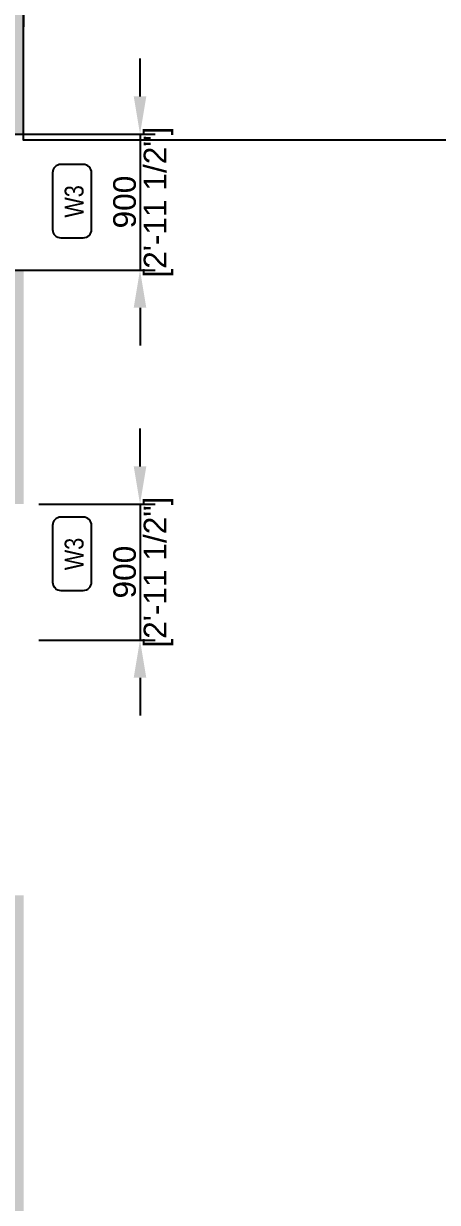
# Model space of a CAD drawing. Header units: millimetres. Extents: x 94643 to 134206, y 115494 to 180803.
# Drawn here: x 111460 to 114201, y 127304 to 135110 of the extents above; entities that cross this region are included whole.
import ezdxf
from ezdxf.enums import TextEntityAlignment as Align

# ---------------------------------------------------------------- set-up
doc = ezdxf.new("R2010")
doc.units = ezdxf.units.MM
for name, color, linetype in [('A-Dimensions', 4, 'Continuous'), ('A-Elevation 10', 8, 'Continuous'), ('A-Hatch', 252, 'Continuous'), ('A-Text Main', 44, 'Continuous')]:
    doc.layers.add(name, color=color, linetype=linetype)
doc.layers.add('A-Wall', color=240, linetype='Continuous', lineweight=35)
doc.styles.add('2024-08-29_TOWER-A$0$simplex-0.8', font='simplex.shx', dxfattribs={"width": 0.8})
doc.styles.add('ARIAL', font='ARIALN.TTF')
doc.styles.add('S', font='arial.ttf', dxfattribs={"height": 150})
doc.dimstyles.new('DIMSMALL', dxfattribs={"dimtxt": 150, "dimasz": 250, "dimexe": 100, "dimexo": 100, "dimgap": 25, "dimtad": 1, "dimdec": 0, "dimzin": 0, "dimdsep": 46, "dimtxsty": 'S', "dimcen": 0, "dimdle": 100, "dimclrd": 8, "dimclre": 8, "dimclrt": 256, "dimazin": 0, "dimtfac": 1, "dimtdec": 0, "dimtix": 1, "dimtmove": 0, "dimatfit": 3, "dimldrblk": '12_DatumFilled', "dimfxl": 1, "dimtolj": 1, "dimtzin": 0, "dimlwd": -1, "dimlwe": -1, "dimarcsym": 1})

# ---------------------------------------------------------------- blocks, each defined once
blk = doc.blocks.new('Core & corridor')
at = {"layer": 'A-Elevation 10'}
blk.add_lwpolyline([(10846.2, 12913.8), (14684.7, 12913.8), (14688.2, 11413.8), (10844.8, 11413.8)], close=True, dxfattribs=at)
blk = doc.blocks.new('*D226')
at = {"layer": 'A-Dimensions', "color": 8, "transparency": 16777216}
for p, q in [((112231.5, 134627.8), (112231.5, 134877.8)), ((111385.8, 134377.8), (112331.5, 134377.8)), ((112231.5, 134377.8), (112231.5, 133477.8)), ((111385.8, 133477.8), (112331.5, 133477.8)), ((112231.5, 133227.8), (112231.5, 132977.8))]:
    blk.add_line(p, q, dxfattribs=at)
for points in [[(112189.8, 134627.8), (112273.2, 134627.8), (112231.5, 134377.8)], [(112189.8, 133227.8), (112273.2, 133227.8), (112231.5, 133477.8)]]:
    blk.add_solid(points, dxfattribs=at)
at = {"layer": 'Defpoints', "color": 0, "transparency": 16777216}
for p in [(111285.8, 134377.8), (111285.8, 133477.8), (112231.5, 133477.8)]:
    blk.add_point(p, dxfattribs=at)
at = {"layer": 'A-Dimensions', "lineweight": 30, "transparency": 16777216, "char_height": 150, "attachment_point": 5, "rotation": 90, "style": 'S'}
for s, insert in [('\\A1;[2\'-11 1/2"]', (112353.6, 133927.8)), ('\\A1;900', (112129.9, 133927.8))]:
    blk.add_mtext(s, dxfattribs=dict(at, insert=insert))
blk = doc.blocks.new('12_DatumFilled')
at = {"color": 8, "linetype": 'ByBlock'}
blk.add_solid([(0, 0.577), (-1, 0), (0, -0.577)], dxfattribs=at)
blk = doc.blocks.new('*D227')
at = {"layer": 'A-Dimensions', "color": 8, "transparency": 16777216}
for p, q in [((112231.5, 132177.8), (112231.5, 132427.8)), ((111561.3, 131927.8), (112331.5, 131927.8)), ((112231.5, 131927.8), (112231.5, 131027.7)), ((111561.3, 131027.7), (112331.5, 131027.7)), ((112231.5, 130777.7), (112231.5, 130527.7))]:
    blk.add_line(p, q, dxfattribs=at)
for points in [[(112189.8, 132177.8), (112273.2, 132177.8), (112231.5, 131927.8)], [(112189.8, 130777.7), (112273.2, 130777.7), (112231.5, 131027.7)]]:
    blk.add_solid(points, dxfattribs=at)
at = {"layer": 'Defpoints', "color": 0, "transparency": 16777216}
for p in [(111461.3, 131927.8), (111461.3, 131027.7), (112231.5, 131027.7)]:
    blk.add_point(p, dxfattribs=at)
at = {"layer": 'A-Dimensions', "lineweight": 30, "transparency": 16777216, "char_height": 150, "attachment_point": 5, "rotation": 90, "style": 'S'}
for s, insert in [('\\A1;[2\'-11 1/2"]', (112353.6, 131477.7)), ('\\A1;900', (112129.9, 131477.7))]:
    blk.add_mtext(s, dxfattribs=dict(at, insert=insert))
blk = doc.blocks.new('2024-08-29_TOWER-A$0$WNTG')
at = {"layer": 'A-Text Main'}
blk.add_lwpolyline([(-187.8, 246.2), (187.8, 246.2, -0.414214), (242.8, 191.2), (242.8, 43.3, -0.414214), (187.8, -11.7), (-187.8, -11.7, -0.414214), (-242.8, 43.3), (-242.8, 191.2, -0.414214)], format="xyb", close=True, dxfattribs=at)
at = {"layer": 'A-Text Main', "style": '2024-08-29_TOWER-A$0$simplex-0.8', "width": 0.8}
blk.add_attdef('WNTG', text='', height=150, dxfattribs=at).set_placement((-1.6, 43), align=Align.CENTER)
blk = doc.blocks.new('Unit-5')
at = {"layer": 'A-Hatch', "linetype": 'Continuous'}
h = blk.add_hatch(color=256, dxfattribs=at)
h.dxf.hatch_style = 1
h.paths.add_polyline_path([(-5470, 12095), (-5469.7, 12095), (-5270, 12095), (-5270, 16550.1), (-3699.5, 16550.1), (-3699.5, 16800.1), (-5470, 16800.1)])
h.paths.add_polyline_path([(1.5, 14271.8), (-249.5, 14271.8), (-249.5, 16550.1), (-1849.5, 16550.1), (-1849.5, 16800.1), (1.5, 16800.1)])
h.paths.add_polyline_path([(1.5, 13071.8), (-249.5, 13071.9), (-250, 12295), (-4110, 12295), (-4110, 12095), (-250, 12095), (-250, 11410.1), (0, 11410.1)])
h.paths.add_polyline_path([(-3910, 6370), (-3910, 11095), (-4110, 11095), (-4110, 6170), (-250, 6170), (-250, 0), (0, 0), (0, 6370), (-1240, 6370), (-1490, 6370)])
h.paths.add_polyline_path([(0, 8960), (0, 10510.1), (-250, 10510.1), (-249.5, 8960)], flags=17)
h.paths.add_polyline_path([(-3740, 250), (-3240.4, 250), (-3240.4, 0), (-4840, 0), (-4840, 250), (-3940, 250), (-3940, 4210), (-6535, 4210), (-6535, 4410), (-3740, 4410)])
h.paths.add_polyline_path([(-10800, 3270.1), (-11050, 3270.1), (-11050, 4460), (-8400, 4460), (-8150, 4460), (-8150, 4410), (-7535, 4410), (-7535, 4210), (-8145, 4210), (-10800, 4210)])
h.paths.add_polyline_path([(-5590, 250), (-9700, 250.1), (-9700, 0.1), (-5590, 0)])
h.paths.add_polyline_path([(-8145, 12295), (-8145, 12095), (-10800, 12095), (-10800, 11120), (-11050, 11120), (-11050, 12950.1), (-10800, 12950.1), (-10800, 12295)])
h.paths.add_polyline_path([(-8150, 8470), (-8150, 11095), (-8350, 11095), (-8350, 8720), (-11050, 8720), (-11050, 8470)])
at = {"layer": 'A-Wall', "lineweight": -3}
blk.add_lwpolyline([(1.5, 13071.8), (-249.5, 13071.9), (-250, 12295), (-4110, 12295), (-4110, 12095), (-250, 12095), (-250, 11410.1), (0, 11410.1)], close=True, dxfattribs=at)
at = {"layer": 'A-Text Main'}
ref = blk.add_blockref('2024-08-29_TOWER-A$0$WNTG', (203.8, 10966.2), dxfattribs=dict(at, xscale=-1, rotation=270))
ref.add_attrib('WNTG', 'W3', dxfattribs={"height": 125, "rotation": 90, "style": 'ARIAL'}).set_placement((397.2, 10964.6), align=Align.CENTER)
ref = blk.add_blockref('2024-08-29_TOWER-A$0$WNTG', (203.8, 8631.6), dxfattribs=dict(at, xscale=-1, rotation=270))
ref.add_attrib('WNTG', 'W3', dxfattribs={"height": 125, "rotation": 90, "style": 'ARIAL'}).set_placement((397.2, 8630), align=Align.CENTER)

msp = doc.modelspace()

# ---------------------------------------------------------------- block references
at = {"linetype": 'Continuous'}
msp.add_blockref('Core & corridor', (100615.6, 122923.7), dxfattribs=at)

# ---------------------------------------------------------------- dimensions: what is measured, and where the dimension line sits
at = {"layer": 'A-Dimensions', "lineweight": 30}
for base, p1, p2, picture, middle in [((112231.5, 133477.8), (111285.8, 134377.8), (111285.8, 133477.8), '*D226', (112231.5, 133927.8)), ((112231.5, 131027.7), (111461.3, 131927.8), (111461.3, 131027.7), '*D227', (112231.5, 131477.7))]:
    dim = msp.add_linear_dim(base=base, p1=p1, p2=p2, angle=90, dimstyle='DIMSMALL', override={"dimpost": '\\X'}, dxfattribs=at)
    dim.commit()
    dim.dimension.update_dxf_attribs({"geometry": picture, "text_midpoint": middle})

# ---------------------------------------------------------------- next in the draw order: block references
at = {"linetype": 'Continuous'}
msp.add_blockref('Unit-5', (111460.3, 122967.7), dxfattribs=at)

doc.saveas('drawing.dxf')
